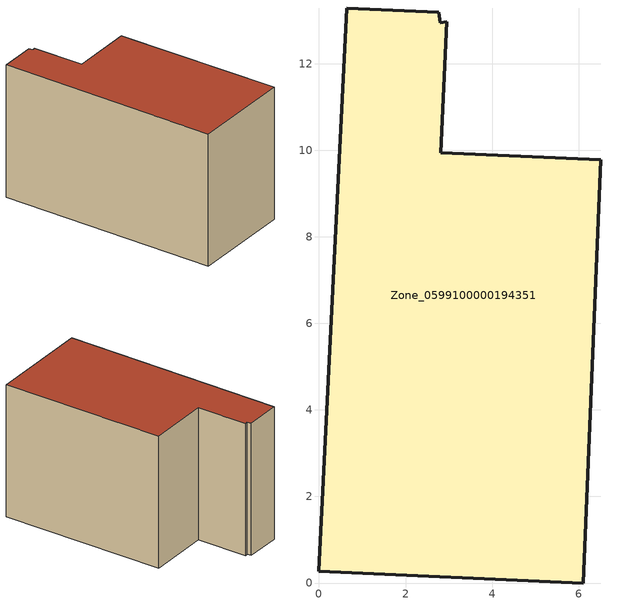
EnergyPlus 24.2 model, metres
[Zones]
Zone_0599100000194351
 floor ground (C_G): 2.81,12.94 2.95,12.97 2.82,9.94 6.51,9.78 6.11,0 0,0.28 0.64,13.29 2.77,13.19 z0.94
 wall outside (C_F): 2.77,13.19 0.64,13.29 0,0.28 6.11,0 6.51,9.78 2.82,9.94 2.95,12.97 2.81,12.94 2.77,13.19 z0.94:8.96
 roof outside (C_R): 2.95,12.97 2.81,12.94 2.77,13.19 0.64,13.29 0,0.28 6.11,0 6.51,9.78 2.82,9.94 z8.96
[BUILDING]
Pand.0599100000194351: North Axis=0; Terrain=City; Loads Convergence Tolerance Value=0.04; Temperature Convergence Tolerance Value=0.4; Solar Distribution=FullExterior; Maximum Number of Warmup Days=25; Minimum Number of Warmup Days=1
[Site:Location]
Rotterdam.The.Hague.AP_ZH_NLD Design_Conditions: Latitude=51.96; Longitude=4.45; Time Zone=1; Elevation=-4.5
[SITE:GROUNDTEMPERATURE:BUILDINGSURFACE]
18, 18, 18, 18, 18, 18, 18, 18, 18, 18, 18, 18
[MATERIAL] Thermal Absorptance=0.9; Solar Absorptance=0.7; Visible Absorptance=0.7
Name | Roughness | Thickness | Conductivity | Density | Specific Heat
G.TI.1975-1991 | MediumSmooth | 0.15 | 0.288461 | 540 | 1210
F.TI.1975-1991 | Rough | 0.3 | 0.230769 | 1920 | 840
R.TI.1975-1991 | MediumRough | 0.2 | 0.153846 | 1500 | 1000
[CONSTRUCTION]
C_G: G.TI.1975-1991
C_F: F.TI.1975-1991
C_R: R.TI.1975-1991
[ZONE]
Zone_0599100000194351: Type=1; Multiplier=1; Ceiling Height=Autocalculate; Volume=Autocalculate; Floor Area=autocalculate; Part of Total Floor Area=Yes
[ZONEINFILTRATION:DESIGNFLOWRATE]
Infil_Zone_0599100000194351: Zone or ZoneList or Space or SpaceList=Zone_0599100000194351; Schedule=AlwaysOn; Design Flow Rate Calculation Method=Flow/Area; Flow Rate per Floor Area=0.003; Constant Term Coefficient=1; Temperature Term Coefficient=0; Velocity Term Coefficient=0; Velocity Squared Term Coefficient=0
[HVACTEMPLATE:ZONE:IDEALLOADSAIRSYSTEM]
Zone_0599100000194351: Maximum Heating Supply Air Temperature=50; Minimum Cooling Supply Air Temperature=13; Maximum Heating Supply Air Humidity Ratio=0.0156; Minimum Cooling Supply Air Humidity Ratio=0.0077; Heating Limit=NoLimit; Cooling Limit=NoLimit; Dehumidification Control Type=ConstantSensibleHeatRatio; Cooling Sensible Heat Ratio=0.7; Dehumidification Setpoint=60; Humidification Control Type=None; Humidification Setpoint=30; Outdoor Air Method=None; Outdoor Air Flow Rate per Person=0.00944; Outdoor Air Flow Rate per Zone Floor Area=0; Outdoor Air Flow Rate per Zone=0; Demand Controlled Ventilation Type=None; Outdoor Air Economizer Type=NoEconomizer; Heat Recovery Type=None; Sensible Heat Recovery Effectiveness=0.7; Latent Heat Recovery Effectiveness=0.65
[ZONECONTROL:THERMOSTAT]
ThermostatControl_Zone_0599100000194351: Zone or ZoneList=Zone_0599100000194351; Control Type Schedule=DualSetpointControlType; Control 1=Thermostat_Zone_0599100000194351; Temperature Difference Between Cutout And Setpoint=0
[THERMOSTATSETPOINT:DUALSETPOINT]
Thermostat_Zone_0599100000194351: Heating Setpoint Temperature Schedule=HeatingSetpoint_Zone_0599100000194351; Cooling Setpoint Temperature Schedule=CoolingSetpoint_Zone_0599100000194351
[SCHEDULE:COMPACT]
HeatingSetpoint_Zone_0599100000194351: Through: 12/31, For: AllDays, Until: 24:00, 21
CoolingSetpoint_Zone_0599100000194351: Through: 12/31, For: AllDays, Until: 24:00, 24
DualSetpointControlType: Through: 12/31, For: AllDays, Until: 24:00, 4
AlwaysOn: Through: 12/31, For: AllDays, Until: 24:00, 1
